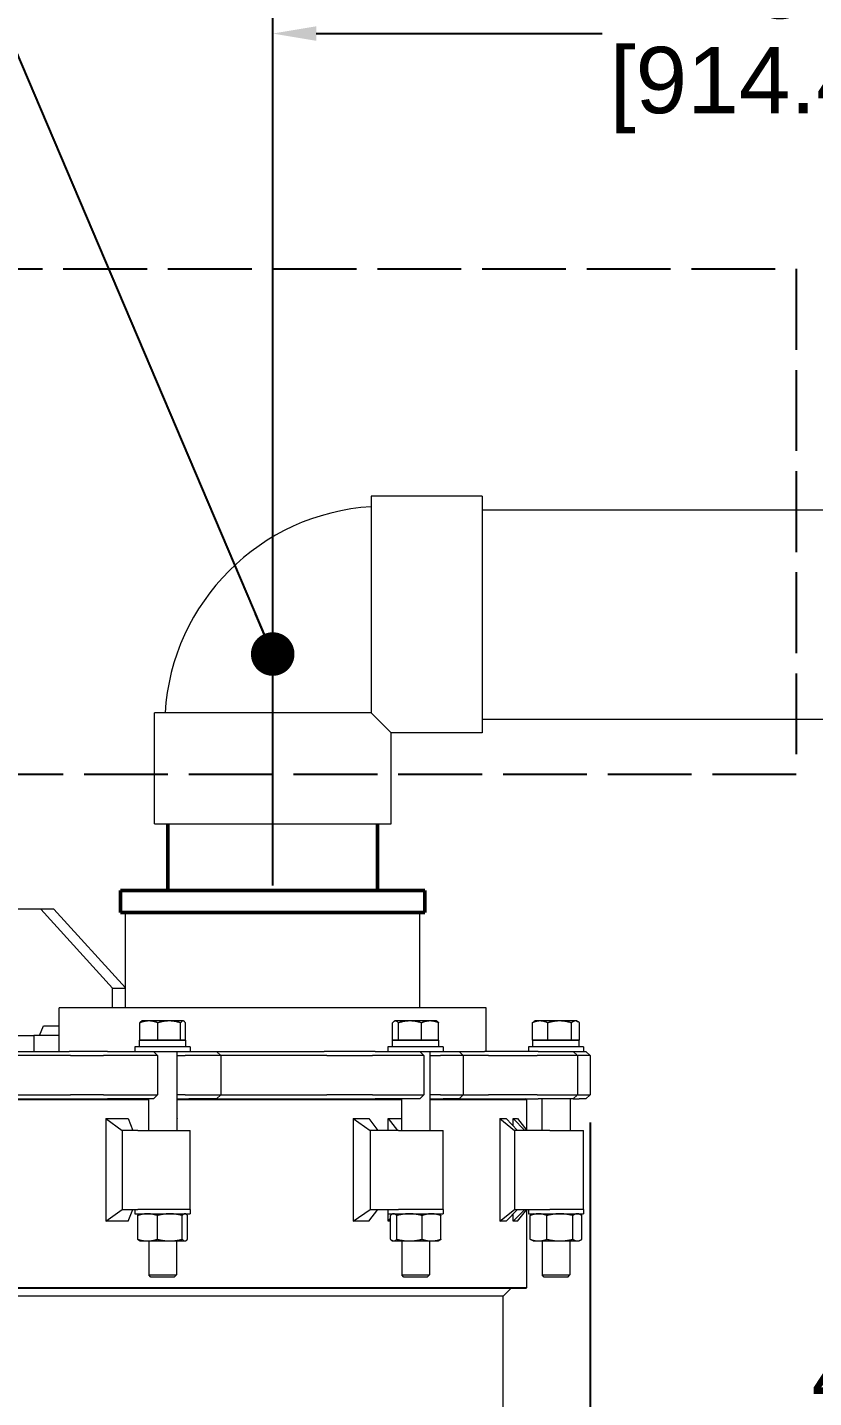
# Model space of a CAD drawing. Header units: inches. Extents: x 17 to 469, y 7 to 301.
# Drawn here: x 100.65 to 125.51, y 112.3 to 155.67 of the extents above; entities that cross this region are included whole.
import ezdxf

# ---------------------------------------------------------------- set-up
doc = ezdxf.new("R2010")
doc.units = ezdxf.units.IN
doc.header["$LTSCALE"] = 14
doc.header["$MEASUREMENT"] = 0
doc.linetypes.add('DASHED_SPACE', pattern=[0.2067, 0.1654, -0.0413])
for name, color, linetype, lineweight in [('Dimension (ANSI)', 7, 'Continuous', 25), ('Sketch Geometry (ANSI)', 7, 'Continuous', 25), ('Symbol (ANSI)', 7, 'Continuous', 25), ('Visible (ANSI)', 7, 'Continuous', 50)]:
    doc.layers.add(name, color=color, linetype=linetype, lineweight=lineweight)
doc.styles.add('MEMCOR Medium', font='arial.ttf')
doc.dimstyles.new('Default (ANSI)', dxfattribs={"dimscale": 14, "dimtxt": 0.15, "dimasz": 0.098425, "dimexe": 0.125, "dimexo": 0.0625, "dimgap": 0.031496, "dimtad": 0, "dimtih": 1, "dimtoh": 1, "dimdec": 4, "dimrnd": 1e-08, "dimzin": 3, "dimdsep": 46, "dimlunit": 5, "dimtxsty": 'MEMCOR Medium', "dimcen": 0.09, "dimdle": 0.393701, "dimclrd": 256, "dimclre": 256, "dimclrt": 256, "dimadec": 0, "dimazin": 1, "dimtfac": 0.8, "dimtofl": 0, "dimtmove": 0, "dimatfit": 3, "dimfxl": 1, "dimfrac": 1, "dimtolj": 1, "dimtzin": 4, "dimlwd": -1, "dimlwe": -1, "dimarcsym": 0})
doc.dimstyles.new('Default (ANSI)$7', dxfattribs={"dimscale": 14, "dimtxt": 0.15, "dimasz": 0.098425, "dimexe": 0.125, "dimexo": 0.0625, "dimgap": 0.031496, "dimtad": 0, "dimtih": 1, "dimtoh": 1, "dimdec": 4, "dimrnd": 1e-08, "dimzin": 3, "dimdsep": 46, "dimlunit": 5, "dimtxsty": 'MEMCOR Medium', "dimcen": 0.09, "dimdle": 0.393701, "dimclrd": 256, "dimclre": 256, "dimclrt": 256, "dimadec": 0, "dimazin": 1, "dimtfac": 0.8, "dimtofl": 0, "dimtmove": 0, "dimatfit": 3, "dimfxl": 1, "dimfrac": 1, "dimtolj": 1, "dimtzin": 4, "dimlwd": -1, "dimlwe": -1, "dimarcsym": 0})

# ---------------------------------------------------------------- blocks, each defined once
blk = doc.blocks.new('*D19')
at = {"layer": 'Defpoints', "color": 0, "transparency": 16777216}
for p in [(144.405, 155.472), (144.405, 142.59), (108.405, 127.634)]:
    blk.add_point(p, dxfattribs=at)
at = {"layer": 'Dimension (ANSI)', "transparency": 16777216}
for p, q in [((108.405, 128.509), (108.405, 157.222)), ((144.405, 143.465), (144.405, 157.222)), ((109.783, 155.472), (118.822, 155.472)), ((143.027, 155.472), (133.988, 155.472))]:
    blk.add_line(p, q, dxfattribs=at)
for points in [[(109.783, 155.702), (109.783, 155.242), (108.405, 155.472)], [(143.027, 155.702), (143.027, 155.242), (144.405, 155.472)]]:
    blk.add_solid(points, dxfattribs=at)
at = {"layer": 'Dimension (ANSI)', "transparency": 16777216, "char_height": 2.1, "attachment_point": 5, "style": 'MEMCOR Medium'}
for s, insert in [('\\A1; 36 in', (126.405, 156.986)), ('\\A1;[914.4 mm]', (126.405, 153.685))]:
    blk.add_mtext(s, dxfattribs=dict(at, insert=insert))
blk = doc.blocks.new('*D20')
at = {"layer": 'Defpoints', "color": 0, "transparency": 16777216}
for p in [(71.448, 121.889), (118.443, 121.889), (118.443, 111.496)]:
    blk.add_point(p, dxfattribs=at)
at = {"layer": 'Dimension (ANSI)', "transparency": 16777216}
for p, q in [((71.448, 121.014), (71.448, 109.746)), ((118.443, 121.014), (118.443, 109.746)), ((72.825, 111.496), (117.065, 111.496)), ((118.443, 111.496), (119.821, 111.496))]:
    blk.add_line(p, q, dxfattribs=at)
for points in [[(72.825, 111.725), (72.825, 111.266), (71.448, 111.496)], [(117.065, 111.725), (117.065, 111.266), (118.443, 111.496)]]:
    blk.add_solid(points, dxfattribs=at)
at = {"layer": 'Dimension (ANSI)', "transparency": 16777216, "char_height": 2.1, "attachment_point": 5, "style": 'MEMCOR Medium'}
for s, insert in [('\\A1; 47 in', (128.22, 112.987)), ('\\A1;[1193.7 mm]', (128.22, 109.709))]:
    blk.add_mtext(s, dxfattribs=dict(at, insert=insert))

msp = doc.modelspace()

# ---------------------------------------------------------------- linework, layer by layer
at = {"layer": 'Sketch Geometry (ANSI)', "linetype": 'DASHED_SPACE', "ltscale": 1.144592}
for p, q in [((28.911648, 148.024211), (124.966047, 148.024211)), ((124.966047, 132.024211), (28.911648, 132.024211))]:
    msp.add_line(p, q, dxfattribs=at)
at = {"layer": 'Sketch Geometry (ANSI)', "linetype": 'DASHED_SPACE', "ltscale": 1.105812}
msp.add_line((124.966047, 148.024211), (124.966047, 132.024211), dxfattribs=at)
at = {"layer": 'Visible (ANSI)', "linetype": 'Continuous', "lineweight": 18}
for p, q in [((111.523344, 140.834961), (111.523344, 133.972461)), ((115.035344, 140.834961), (111.523344, 140.834961)), ((115.035344, 140.834961), (115.035344, 133.345961)), ((115.035344, 140.402961), (141.029844, 140.402961)), ((111.523344, 133.972461), (104.660844, 133.972461)), ((104.660844, 130.460461), (104.660844, 133.972461)), ((111.523344, 133.972461), (112.149844, 133.345961)), ((115.035344, 133.777961), (141.029844, 133.777961)), ((115.035344, 133.345961), (112.149844, 133.345961)), ((112.149844, 130.460461), (112.149844, 133.345961)), ((104.660844, 130.460461), (112.149844, 130.460461)), ((101.065328, 127.759211), (99.839713, 127.759211)), ((101.478909, 127.759211), (101.065328, 127.759211)), ((101.065328, 127.759211), (103.341496, 125.259211)), ((103.749094, 125.265783), (101.478909, 127.759211)), ((113.061594, 127.634211), (103.749094, 127.634211)), ((103.749094, 124.634211), (103.749094, 127.634211)), ((113.061594, 124.634211), (113.061594, 127.634211)), ((103.341496, 124.634211), (103.341496, 125.259211)), ((103.341496, 125.259211), (103.749094, 125.259211)), ((115.155344, 124.634211), (101.655344, 124.634211)), ((101.655344, 123.259211), (101.655344, 124.634211)), ((115.155344, 123.259211), (115.155344, 124.634211)), ((101.02713, 123.759211), (101.156374, 124.071711)), ((101.156374, 124.071711), (101.655344, 124.071711)), ((104.205168, 123.61884), (104.205168, 124.164249)), ((104.267813, 124.22284), (104.2542, 124.214981)), ((104.48851, 124.22284), (104.267813, 124.22284)), ((105.131173, 124.22284), (104.48851, 124.22284)), ((104.771851, 123.61884), (104.771851, 124.164249)), ((105.566477, 124.22284), (105.131173, 124.22284)), ((105.490496, 123.61884), (105.490496, 124.164249)), ((105.579813, 124.22284), (105.566477, 124.22284)), ((105.579813, 124.22284), (105.593426, 124.214981)), ((105.642457, 123.61884), (105.642457, 124.164249)), ((112.197271, 123.61884), (112.197271, 124.164249)), ((112.269924, 124.22284), (112.249423, 124.211004)), ((112.289803, 124.22284), (112.269924, 124.22284)), ((112.746663, 124.22284), (112.289803, 124.22284)), ((112.382336, 123.61884), (112.382336, 124.164249)), ((113.382783, 124.22284), (112.746663, 124.22284)), ((113.110989, 123.61884), (113.110989, 124.164249)), ((113.581924, 124.22284), (113.382783, 124.22284)), ((113.581924, 124.22284), (113.602425, 124.211004)), ((113.654577, 123.61884), (113.654577, 124.164249)), ((116.620456, 123.61884), (116.620456, 124.164249)), ((116.71076, 124.22284), (116.668017, 124.198163)), ((116.863175, 124.22284), (116.71076, 124.22284)), ((117.479046, 124.22284), (116.863175, 124.22284)), ((117.105894, 123.61884), (117.105894, 124.164249)), ((117.982632, 124.22284), (117.479046, 124.22284)), ((117.852198, 123.61884), (117.852198, 124.164249)), ((118.02276, 124.22284), (117.982632, 124.22284)), ((118.02276, 124.22284), (118.065503, 124.198163)), ((118.113065, 123.61884), (118.113065, 124.164249)), ((100.208772, 123.759211), (100.846188, 123.759211)), ((101.655344, 123.759211), (100.846188, 123.759211)), ((100.846188, 123.759211), (100.846188, 123.259211)), ((104.194313, 123.618836), (105.653313, 123.618836)), ((104.194313, 123.399836), (104.194313, 123.618836)), ((104.48851, 123.61884), (104.205168, 123.61884)), ((104.267813, 123.61884), (104.267813, 123.618836)), ((104.771851, 123.61884), (104.48851, 123.61884)), ((105.131173, 123.61884), (104.771851, 123.61884)), ((105.490496, 123.61884), (105.131173, 123.61884)), ((105.566477, 123.61884), (105.490496, 123.61884)), ((105.642457, 123.61884), (105.566477, 123.61884)), ((105.579813, 123.61884), (105.579813, 123.618836)), ((105.653313, 123.399836), (105.653313, 123.618836)), ((112.196424, 123.618836), (113.655424, 123.618836)), ((112.196424, 123.399836), (112.196424, 123.618836)), ((112.289803, 123.61884), (112.197271, 123.61884)), ((112.269924, 123.61884), (112.269924, 123.618836)), ((112.382336, 123.61884), (112.289803, 123.61884)), ((112.746663, 123.61884), (112.382336, 123.61884)), ((113.110989, 123.61884), (112.746663, 123.61884)), ((113.382783, 123.61884), (113.110989, 123.61884)), ((113.654577, 123.61884), (113.382783, 123.61884)), ((113.581924, 123.61884), (113.581924, 123.618836)), ((113.655424, 123.399836), (113.655424, 123.618836)), ((116.863175, 123.61884), (116.620456, 123.61884)), ((116.63726, 123.618836), (118.09626, 123.618836)), ((116.63726, 123.399836), (116.63726, 123.618836)), ((116.71076, 123.61884), (116.71076, 123.618836)), ((117.105894, 123.61884), (116.863175, 123.61884)), ((117.479046, 123.61884), (117.105894, 123.61884)), ((117.852198, 123.61884), (117.479046, 123.61884)), ((117.982632, 123.61884), (117.852198, 123.61884)), ((118.113065, 123.61884), (117.982632, 123.61884)), ((118.02276, 123.61884), (118.02276, 123.618836)), ((118.09626, 123.399836), (118.09626, 123.618836)), ((97.373753, 123.259211), (101.969457, 123.259211)), ((102.744143, 123.259211), (101.969457, 123.259211)), ((103.173963, 123.259211), (102.744143, 123.259211)), ((103.173963, 123.259211), (104.30065, 123.259211)), ((105.798813, 123.399836), (104.048813, 123.399836)), ((104.048813, 123.399836), (104.048813, 123.259211)), ((104.30065, 123.259211), (104.56139, 123.259211)), ((104.56139, 123.259211), (104.632783, 123.259211)), ((104.632783, 123.259211), (104.762783, 123.129211)), ((104.632783, 123.259211), (105.754889, 123.259211)), ((105.371313, 123.259211), (105.371313, 120.759211)), ((105.75612, 123.259211), (105.754889, 123.259211)), ((105.75612, 123.259211), (105.919709, 123.259211)), ((105.798813, 123.399836), (105.798813, 123.259211)), ((105.919709, 123.259211), (106.171135, 123.259211)), ((106.171135, 123.259211), (106.629743, 123.259211)), ((106.629743, 123.259211), (110.030768, 123.259211)), ((106.629743, 123.259211), (106.759743, 123.129211)), ((110.868294, 123.259211), (110.030768, 123.259211)), ((111.642803, 123.259211), (110.868294, 123.259211)), ((111.642803, 123.259211), (112.841064, 123.259211)), ((113.800924, 123.399836), (112.050924, 123.399836)), ((112.050924, 123.399836), (112.050924, 123.259211)), ((112.841064, 123.259211), (113.026671, 123.259211)), ((113.026671, 123.259211), (113.055274, 123.259211)), ((113.055274, 123.259211), (113.185274, 123.129211)), ((113.055274, 123.259211), (113.800924, 123.259211)), ((113.373424, 123.259211), (113.373424, 120.759211)), ((113.800924, 123.399836), (113.800924, 123.259211)), ((113.800924, 123.259211), (113.966657, 123.259211)), ((113.966657, 123.259211), (114.13548, 123.259211)), ((114.13548, 123.259211), (114.302219, 123.259211)), ((114.302219, 123.259211), (115.104226, 123.259211)), ((114.302219, 123.259211), (114.432219, 123.129211)), ((115.83871, 123.259211), (115.104226, 123.259211)), ((116.804506, 123.259211), (115.83871, 123.259211)), ((118.24176, 123.399836), (116.49176, 123.399836)), ((116.49176, 123.399836), (116.49176, 123.259211)), ((116.804506, 123.259211), (117.837011, 123.259211)), ((117.837011, 123.259211), (117.910723, 123.259211)), ((117.910723, 123.259211), (117.914639, 123.259211)), ((117.914639, 123.259211), (118.044639, 123.129211)), ((117.914639, 123.259211), (118.24176, 123.259211)), ((118.24176, 123.399836), (118.24176, 123.259211)), ((118.24176, 123.259211), (118.2462, 123.259211)), ((118.2462, 123.259211), (118.298982, 123.259211)), ((118.298982, 123.259211), (118.313141, 123.259211)), ((118.313141, 123.259211), (118.443141, 123.129211)), ((102.012187, 123.129211), (97.388526, 123.129211)), ((102.012187, 123.129211), (102.627017, 123.129211)), ((102.627017, 123.129211), (103.056837, 123.129211)), ((104.351879, 123.129211), (103.056837, 123.129211)), ((104.614048, 123.129211), (104.351879, 123.129211)), ((104.762783, 123.129211), (104.614048, 123.129211)), ((104.762783, 123.129211), (104.762783, 121.889211)), ((105.371313, 123.129211), (105.638994, 123.129211)), ((105.979805, 123.129211), (105.638994, 123.129211)), ((106.232607, 123.129211), (105.979805, 123.129211)), ((106.759743, 123.129211), (106.232607, 123.129211)), ((110.122537, 123.129211), (106.759743, 123.129211)), ((106.759743, 123.129211), (106.759743, 121.889211)), ((110.122537, 123.129211), (110.78724, 123.129211)), ((110.78724, 123.129211), (111.561749, 123.129211)), ((112.93906, 123.129211), (111.561749, 123.129211)), ((113.125684, 123.129211), (112.93906, 123.129211)), ((113.185274, 123.129211), (113.125684, 123.129211)), ((113.185274, 123.129211), (113.185274, 121.889211)), ((113.373424, 123.129211), (113.714637, 123.129211)), ((114.070818, 123.129211), (113.714637, 123.129211)), ((114.240565, 123.129211), (114.070818, 123.129211)), ((114.432219, 123.129211), (114.240565, 123.129211)), ((115.226858, 123.129211), (114.432219, 123.129211)), ((114.432219, 123.129211), (114.432219, 121.889211)), ((115.226858, 123.129211), (115.809782, 123.129211)), ((115.809782, 123.129211), (116.775579, 123.129211)), ((117.962365, 123.129211), (116.775579, 123.129211)), ((118.036481, 123.129211), (117.962365, 123.129211)), ((118.044639, 123.129211), (118.036481, 123.129211)), ((118.044639, 123.129211), (118.07279, 123.129211)), ((118.044639, 123.129211), (118.044639, 121.889211)), ((118.373796, 123.129211), (118.07279, 123.129211)), ((118.426867, 123.129211), (118.373796, 123.129211)), ((118.443141, 123.129211), (118.426867, 123.129211)), ((118.443141, 123.129211), (118.443141, 121.889211)), ((97.388526, 121.889211), (102.012187, 121.889211)), ((102.627017, 121.889211), (102.012187, 121.889211)), ((103.056837, 121.889211), (102.627017, 121.889211)), ((103.056837, 121.889211), (104.351879, 121.889211)), ((104.351879, 121.889211), (104.614048, 121.889211)), ((104.614048, 121.889211), (104.762783, 121.889211)), ((104.632783, 121.759211), (104.762783, 121.889211)), ((105.638994, 121.889211), (105.371313, 121.889211)), ((105.638994, 121.889211), (105.979805, 121.889211)), ((105.979805, 121.889211), (106.232607, 121.889211)), ((106.232607, 121.889211), (106.759743, 121.889211)), ((106.629743, 121.759211), (106.759743, 121.889211)), ((106.759743, 121.889211), (110.122537, 121.889211)), ((110.78724, 121.889211), (110.122537, 121.889211)), ((111.561749, 121.889211), (110.78724, 121.889211)), ((111.561749, 121.889211), (112.93906, 121.889211)), ((112.93906, 121.889211), (113.125684, 121.889211)), ((113.055274, 121.759211), (113.185274, 121.889211)), ((113.125684, 121.889211), (113.185274, 121.889211)), ((113.714637, 121.889211), (113.373424, 121.889211)), ((113.714637, 121.889211), (114.070818, 121.889211)), ((114.070818, 121.889211), (114.240565, 121.889211)), ((114.240565, 121.889211), (114.432219, 121.889211)), ((114.302219, 121.759211), (114.432219, 121.889211)), ((114.432219, 121.889211), (115.226858, 121.889211)), ((115.809782, 121.889211), (115.226858, 121.889211)), ((116.775579, 121.889211), (115.809782, 121.889211)), ((116.775579, 121.889211), (117.962365, 121.889211)), ((117.914639, 121.759211), (118.044639, 121.889211)), ((117.962365, 121.889211), (118.036481, 121.889211)), ((118.036481, 121.889211), (118.044639, 121.889211)), ((118.07279, 121.889211), (118.044639, 121.889211)), ((118.07279, 121.889211), (118.373796, 121.889211)), ((118.313141, 121.759211), (118.443141, 121.889211)), ((118.373796, 121.889211), (118.426867, 121.889211)), ((118.426867, 121.889211), (118.443141, 121.889211)), ((104.476313, 121.727961), (95.392844, 121.727961)), ((97.054007, 121.759211), (102.314899, 121.759211)), ((102.314899, 121.759211), (102.744143, 121.759211)), ((102.744143, 121.759211), (103.173963, 121.759211)), ((104.30065, 121.759211), (103.173963, 121.759211)), ((104.56139, 121.759211), (104.30065, 121.759211)), ((104.476313, 121.759211), (104.476313, 120.759211)), ((104.632783, 121.759211), (104.56139, 121.759211)), ((105.371313, 121.759211), (105.75612, 121.759211)), ((112.478424, 121.727961), (105.371313, 121.727961)), ((105.919709, 121.759211), (105.75612, 121.759211)), ((106.171135, 121.759211), (105.919709, 121.759211)), ((106.629743, 121.759211), (106.171135, 121.759211)), ((106.629743, 121.759211), (110.333487, 121.759211)), ((110.333487, 121.759211), (110.868294, 121.759211)), ((110.868294, 121.759211), (111.642803, 121.759211)), ((112.841064, 121.759211), (111.642803, 121.759211)), ((112.478424, 121.759211), (112.478424, 120.759211)), ((113.026671, 121.759211), (112.841064, 121.759211)), ((113.055274, 121.759211), (113.026671, 121.759211)), ((113.373424, 121.759211), (113.79569, 121.759211)), ((116.444175, 121.727961), (113.373424, 121.727961)), ((113.966657, 121.759211), (113.79569, 121.759211)), ((114.13548, 121.759211), (113.966657, 121.759211)), ((114.302219, 121.759211), (114.13548, 121.759211)), ((114.302219, 121.759211), (115.304264, 121.759211)), ((115.304264, 121.759211), (115.83871, 121.759211)), ((115.83871, 121.759211), (116.804506, 121.759211)), ((116.444175, 120.764273), (116.444175, 121.727961)), ((117.837011, 121.759211), (116.804506, 121.759211)), ((116.91926, 121.759211), (116.91926, 120.759211)), ((117.81426, 121.759211), (117.81426, 120.759211)), ((117.910723, 121.759211), (117.837011, 121.759211)), ((117.914639, 121.759211), (117.910723, 121.759211)), ((117.914639, 121.759211), (118.101718, 121.759211)), ((118.2462, 121.759211), (118.101718, 121.759211)), ((118.298982, 121.759211), (118.2462, 121.759211)), ((118.313141, 121.759211), (118.298982, 121.759211)), ((103.131542, 121.134003), (103.131542, 117.88442)), ((103.131542, 121.134003), (103.828139, 121.134003)), ((103.131542, 121.134003), (103.640029, 120.759211)), ((103.828139, 121.134003), (103.983009, 120.759211)), ((105.371313, 121.134003), (105.383589, 121.134003)), ((105.383589, 121.134003), (105.371313, 121.106429)), ((105.383589, 120.759211), (105.383589, 121.134003)), ((110.946156, 121.134003), (110.946156, 117.88442)), ((110.946156, 121.134003), (111.443019, 121.134003)), ((110.946156, 121.134003), (111.487626, 120.759211)), ((111.443019, 121.134003), (111.730654, 120.759211)), ((112.055825, 121.134003), (112.354144, 120.759211)), ((112.055825, 120.759211), (112.055825, 121.134003)), ((112.055825, 121.134003), (112.478424, 121.134003)), ((115.591612, 121.134003), (115.591612, 117.88442)), ((115.591612, 121.134003), (115.790332, 121.134003)), ((115.591612, 121.134003), (116.058821, 120.759211)), ((115.790332, 121.134003), (116.153763, 120.759211)), ((116.00904, 121.134003), (116.376284, 120.759211)), ((116.00904, 120.908458), (116.00904, 121.134003)), ((116.00904, 121.134003), (116.147821, 121.134003)), ((116.147821, 121.134003), (116.448232, 120.759211)), ((104.135465, 120.759211), (103.640029, 120.759211)), ((103.640029, 120.759211), (103.640029, 118.259211)), ((104.135465, 120.759211), (105.798813, 120.759211)), ((105.798813, 118.259211), (105.798813, 120.759211)), ((112.38037, 120.759211), (111.487626, 120.759211)), ((111.487626, 120.759211), (111.487626, 118.259211)), ((112.38037, 120.759211), (113.800924, 120.759211)), ((113.800924, 118.259211), (113.800924, 120.759211)), ((117.172054, 120.759211), (116.058821, 120.759211)), ((116.058821, 120.759211), (116.058821, 118.259211)), ((117.172054, 120.759211), (118.24176, 120.759211)), ((118.24176, 118.259211), (118.24176, 120.759211)), ((103.131542, 117.88442), (103.640029, 118.259211)), ((103.640029, 118.259211), (104.135465, 118.259211)), ((103.828139, 117.88442), (103.983009, 118.259211)), ((104.048813, 118.259211), (104.048813, 118.118586)), ((104.048813, 118.118586), (105.798813, 118.118586)), ((105.798813, 118.259211), (104.135465, 118.259211)), ((105.798813, 118.259211), (104.135465, 118.259211)), ((104.136152, 117.311454), (104.136152, 118.066719)), ((104.204813, 118.118586), (104.189893, 118.111629)), ((104.757257, 117.311454), (104.757257, 118.066719)), ((105.544918, 117.311454), (105.544918, 118.066719)), ((105.642813, 118.118586), (105.657733, 118.111629)), ((105.711474, 117.311454), (105.711474, 118.066719)), ((105.798813, 118.259211), (105.798813, 118.118586)), ((110.946156, 117.88442), (111.487626, 118.259211)), ((111.443019, 117.88442), (111.730654, 118.259211)), ((111.487626, 118.259211), (112.38037, 118.259211)), ((112.050924, 118.259211), (112.050924, 118.118586)), ((112.050924, 118.118586), (113.800924, 118.118586)), ((112.055825, 117.88442), (112.055825, 118.118586)), ((112.055825, 117.88442), (112.127293, 117.974209)), ((112.127293, 117.311454), (112.127293, 118.066719)), ((112.206924, 118.118586), (112.184454, 118.108109)), ((112.330132, 117.311454), (112.330132, 118.066719)), ((113.800924, 118.259211), (112.38037, 118.259211)), ((113.800924, 118.259211), (112.38037, 118.259211)), ((113.128762, 117.311454), (113.128762, 118.066719)), ((113.644924, 118.118586), (113.667393, 118.108109)), ((113.724554, 117.311454), (113.724554, 118.066719)), ((113.800924, 118.259211), (113.800924, 118.118586)), ((115.591612, 117.88442), (116.058821, 118.259211)), ((115.790332, 117.88442), (116.153763, 118.259211)), ((116.00904, 117.88442), (116.376284, 118.259211)), ((116.00904, 117.88442), (116.00904, 118.109965)), ((116.058821, 118.259211), (117.172054, 118.259211)), ((116.147821, 117.88442), (116.448232, 118.259211)), ((116.444175, 115.790461), (116.444175, 118.25415)), ((116.49176, 118.259211), (116.49176, 118.118586)), ((116.49176, 118.118586), (118.24176, 118.118586)), ((116.548783, 117.311454), (116.548783, 118.066719)), ((116.64776, 118.118586), (116.600912, 118.096741)), ((117.080841, 117.311454), (117.080841, 118.066719)), ((118.24176, 118.259211), (117.172054, 118.259211)), ((118.24176, 118.259211), (117.172054, 118.259211)), ((117.898818, 117.311454), (117.898818, 118.066719)), ((118.08576, 118.118586), (118.132608, 118.096741)), ((118.184737, 117.311454), (118.184737, 118.066719)), ((118.24176, 118.259211), (118.24176, 118.118586)), ((103.828139, 117.88442), (103.131542, 117.88442)), ((111.443019, 117.88442), (110.946156, 117.88442)), ((112.127293, 117.88442), (112.055825, 117.88442)), ((115.790332, 117.88442), (115.591612, 117.88442)), ((116.147821, 117.88442), (116.00904, 117.88442)), ((104.204813, 117.259586), (104.189893, 117.266544)), ((104.204813, 117.259586), (104.446705, 117.259586)), ((104.446705, 117.259586), (105.151088, 117.259586)), ((104.486313, 117.259586), (104.486313, 116.184951)), ((105.151088, 117.259586), (105.628196, 117.259586)), ((105.361313, 117.259586), (105.361313, 116.184951)), ((105.628196, 117.259586), (105.642813, 117.259586)), ((105.642813, 117.259586), (105.657733, 117.266544)), ((112.206924, 117.259586), (112.184454, 117.270064)), ((112.206924, 117.259586), (112.228712, 117.259586)), ((112.228712, 117.259586), (112.729447, 117.259586)), ((112.488424, 117.259586), (112.488424, 116.184951)), ((112.729447, 117.259586), (113.426658, 117.259586)), ((113.363424, 117.259586), (113.363424, 116.184951)), ((113.426658, 117.259586), (113.644924, 117.259586)), ((113.644924, 117.259586), (113.667393, 117.270064)), ((116.64776, 117.259586), (116.600912, 117.281432)), ((116.64776, 117.259586), (116.814812, 117.259586)), ((116.814812, 117.259586), (117.48983, 117.259586)), ((116.92926, 117.259586), (116.92926, 116.184951)), ((117.48983, 117.259586), (118.041778, 117.259586)), ((117.80426, 117.259586), (117.80426, 116.184951)), ((118.041778, 117.259586), (118.08576, 117.259586)), ((118.08576, 117.259586), (118.132608, 117.281432)), ((73.446504, 115.790461), (116.444175, 115.790461)), ((104.486313, 116.184951), (105.361313, 116.184951)), ((104.554474, 116.118836), (104.486313, 116.184951)), ((105.293152, 116.118836), (104.554474, 116.118836)), ((105.293152, 116.118836), (105.361313, 116.184951)), ((112.488424, 116.184951), (113.363424, 116.184951)), ((112.556585, 116.118836), (112.488424, 116.184951)), ((113.295263, 116.118836), (112.556585, 116.118836)), ((113.295263, 116.118836), (113.363424, 116.184951)), ((116.92926, 116.184951), (117.80426, 116.184951)), ((116.997421, 116.118836), (116.92926, 116.184951)), ((117.736099, 116.118836), (116.997421, 116.118836)), ((117.736099, 116.118836), (117.80426, 116.184951)), ((116.41289, 115.759211), (73.477754, 115.759211)), ((115.692029, 115.509211), (74.194882, 115.509211)), ((115.692029, 115.509211), (115.941984, 115.759211)), ((115.695806, 98.762139), (115.695806, 115.512989))]:
    msp.add_line(p, q, dxfattribs=at)
at = {"layer": 'Visible (ANSI)'}
for p, q in [((105.092844, 130.460461), (105.092844, 128.350461)), ((111.717844, 130.460461), (111.717844, 128.350461)), ((113.217844, 128.350461), (103.592844, 128.350461)), ((103.592844, 127.650461), (103.592844, 128.350461)), ((113.217844, 127.650461), (113.217844, 128.350461)), ((113.217844, 127.650461), (103.592844, 127.650461)), ((104.092844, 127.634211), (104.092844, 127.650461)), ((112.717844, 127.634211), (112.717844, 127.650461))]:
    msp.add_line(p, q, dxfattribs=at)
at = {"layer": 'Visible (ANSI)', "linetype": 'Continuous', "lineweight": 18}
msp.add_arc((111.955344, 133.540461), 6.9705, 93.5532099, 176.4467901, dxfattribs=at)
for points, weights in [([(104.48851, 124.22284), (104.35701, 124.22284), (104.205168, 124.164249)], [1, 1.0379548493, 1]), ([(104.205168, 124.164249), (104.231194, 124.201698), (104.2542, 124.214981)], [1, 1.02393148143, 1.01768416811]), ([(104.771851, 124.164249), (104.620009, 124.22284), (104.48851, 124.22284)], [1, 1.0379548493, 1]), ([(105.131173, 124.22284), (104.964411, 124.22284), (104.771851, 124.164249)], [1, 1.0379548493, 1]), ([(105.490496, 124.164249), (105.297936, 124.22284), (105.131173, 124.22284)], [1, 1.0379548493, 1]), ([(105.566477, 124.22284), (105.531214, 124.22284), (105.490496, 124.164249)], [1, 1.0379548493, 1]), ([(105.642457, 124.164249), (105.601739, 124.22284), (105.566477, 124.22284)], [1, 1.0379548493, 1]), ([(112.289803, 124.22284), (112.246859, 124.22284), (112.197271, 124.164249)], [1, 1.0379548493, 1]), ([(112.382336, 124.164249), (112.332748, 124.22284), (112.289803, 124.22284)], [1, 1.0379548493, 1]), ([(112.746663, 124.22284), (112.577578, 124.22284), (112.382336, 124.164249)], [1, 1.0379548493, 1]), ([(113.110989, 124.164249), (112.915747, 124.22284), (112.746663, 124.22284)], [1, 1.0379548493, 1]), ([(113.382783, 124.22284), (113.256643, 124.22284), (113.110989, 124.164249)], [1, 1.0379548493, 1]), ([(113.654577, 124.164249), (113.508923, 124.22284), (113.382783, 124.22284)], [1, 1.0379548493, 1]), ([(113.602425, 124.211004), (113.627028, 124.196799), (113.654577, 124.164249)], [1.01881446199, 1.0207360069, 1]), ([(116.863175, 124.22284), (116.750528, 124.22284), (116.620456, 124.164249)], [1, 1.0379548493, 1]), ([(116.620456, 124.164249), (116.645195, 124.184987), (116.668017, 124.198163)], [1, 1.01311213731, 1.01716466047]), ([(117.105894, 124.164249), (116.975821, 124.22284), (116.863175, 124.22284)], [1, 1.0379548493, 1]), ([(117.479046, 124.22284), (117.305866, 124.22284), (117.105894, 124.164249)], [1, 1.0379548493, 1]), ([(117.852198, 124.164249), (117.652227, 124.22284), (117.479046, 124.22284)], [1, 1.0379548493, 1]), ([(117.982632, 124.22284), (117.922097, 124.22284), (117.852198, 124.164249)], [1, 1.0379548493, 1]), ([(118.113065, 124.164249), (118.043166, 124.22284), (117.982632, 124.22284)], [1, 1.0379548493, 1]), ([(104.446705, 118.118586), (104.302577, 118.118586), (104.136152, 118.066719)], [1, 1.0379548493, 1]), ([(104.136152, 118.066719), (104.164677, 118.099871), (104.189893, 118.111629)], [1, 1.02393148143, 1.01768416811]), ([(104.757257, 118.066719), (104.590833, 118.118586), (104.446705, 118.118586)], [1, 1.0379548493, 1]), ([(105.151088, 118.118586), (104.96831, 118.118586), (104.757257, 118.066719)], [1, 1.0379548493, 1]), ([(105.544918, 118.066719), (105.333865, 118.118586), (105.151088, 118.118586)], [1, 1.0379548493, 1]), ([(105.628196, 118.118586), (105.589546, 118.118586), (105.544918, 118.066719)], [1, 1.0379548493, 1]), ([(105.711474, 118.066719), (105.666845, 118.118586), (105.628196, 118.118586)], [1, 1.0379548493, 1]), ([(112.228712, 118.118586), (112.181644, 118.118586), (112.127293, 118.066719)], [1, 1.0379548493, 1]), ([(112.330132, 118.066719), (112.275781, 118.118586), (112.228712, 118.118586)], [1, 1.0379548493, 1]), ([(112.729447, 118.118586), (112.544124, 118.118586), (112.330132, 118.066719)], [1, 1.0379548493, 1]), ([(113.128762, 118.066719), (112.91477, 118.118586), (112.729447, 118.118586)], [1, 1.0379548493, 1]), ([(113.426658, 118.118586), (113.288404, 118.118586), (113.128762, 118.066719)], [1, 1.0379548493, 1]), ([(113.724554, 118.066719), (113.564912, 118.118586), (113.426658, 118.118586)], [1, 1.0379548493, 1]), ([(113.667393, 118.108109), (113.69436, 118.095534), (113.724554, 118.066719)], [1.01881446199, 1.0207360069, 1]), ([(116.814812, 118.118586), (116.691348, 118.118586), (116.548783, 118.066719)], [1, 1.0379548493, 1]), ([(116.548783, 118.066719), (116.575899, 118.085077), (116.600912, 118.096741)], [1, 1.01311213731, 1.01716466047]), ([(117.080841, 118.066719), (116.938277, 118.118586), (116.814812, 118.118586)], [1, 1.0379548493, 1]), ([(117.48983, 118.118586), (117.300017, 118.118586), (117.080841, 118.066719)], [1, 1.0379548493, 1]), ([(117.898818, 118.066719), (117.679642, 118.118586), (117.48983, 118.118586)], [1, 1.0379548493, 1]), ([(118.041778, 118.118586), (117.97543, 118.118586), (117.898818, 118.066719)], [1, 1.0379548493, 1]), ([(118.184737, 118.066719), (118.108125, 118.118586), (118.041778, 118.118586)], [1, 1.0379548493, 1]), ([(104.189893, 117.266544), (104.164677, 117.278302), (104.136152, 117.311454)], [1.01768416811, 1.02393148143, 1]), ([(104.136152, 117.311454), (104.302577, 117.259586), (104.446705, 117.259586)], [1, 1.0379548493, 1]), ([(104.446705, 117.259586), (104.590833, 117.259586), (104.757257, 117.311454)], [1, 1.0379548493, 1]), ([(104.757257, 117.311454), (104.96831, 117.259586), (105.151088, 117.259586)], [1, 1.0379548493, 1]), ([(105.151088, 117.259586), (105.333865, 117.259586), (105.544918, 117.311454)], [1, 1.0379548493, 1]), ([(105.544918, 117.311454), (105.589546, 117.259586), (105.628196, 117.259586)], [1, 1.0379548493, 1]), ([(105.628196, 117.259586), (105.666845, 117.259586), (105.711474, 117.311454)], [1, 1.0379548493, 1]), ([(112.127293, 117.311454), (112.181644, 117.259586), (112.228712, 117.259586)], [1, 1.0379548493, 1]), ([(112.228712, 117.259586), (112.275781, 117.259586), (112.330132, 117.311454)], [1, 1.0379548493, 1]), ([(112.330132, 117.311454), (112.544124, 117.259586), (112.729447, 117.259586)], [1, 1.0379548493, 1]), ([(112.729447, 117.259586), (112.91477, 117.259586), (113.128762, 117.311454)], [1, 1.0379548493, 1]), ([(113.128762, 117.311454), (113.288404, 117.259586), (113.426658, 117.259586)], [1, 1.0379548493, 1]), ([(113.426658, 117.259586), (113.564912, 117.259586), (113.724554, 117.311454)], [1, 1.0379548493, 1]), ([(113.724554, 117.311454), (113.69436, 117.282639), (113.667393, 117.270064)], [1, 1.0207360069, 1.01881446199]), ([(116.600912, 117.281432), (116.575899, 117.293096), (116.548783, 117.311454)], [1.01716466047, 1.01311213731, 1]), ([(116.548783, 117.311454), (116.691348, 117.259586), (116.814812, 117.259586)], [1, 1.0379548493, 1]), ([(116.814812, 117.259586), (116.938277, 117.259586), (117.080841, 117.311454)], [1, 1.0379548493, 1]), ([(117.080841, 117.311454), (117.300017, 117.259586), (117.48983, 117.259586)], [1, 1.0379548493, 1]), ([(117.48983, 117.259586), (117.679642, 117.259586), (117.898818, 117.311454)], [1, 1.0379548493, 1]), ([(117.898818, 117.311454), (117.97543, 117.259586), (118.041778, 117.259586)], [1, 1.0379548493, 1]), ([(118.041778, 117.259586), (118.108125, 117.259586), (118.184737, 117.311454)], [1, 1.0379548493, 1])]:
    msp.add_rational_spline(points, weights, degree=2, dxfattribs=at)
for points in [[(116.444175, 121.727961), (116.433753, 121.738376), (116.423325, 121.748793), (116.41289, 121.759211)], [(116.41289, 115.759211), (116.423325, 115.76963), (116.433753, 115.780047), (116.444175, 115.790461)]]:
    msp.add_open_spline(points, degree=3, dxfattribs=at)

# ---------------------------------------------------------------- dimensions: what is measured, and where the dimension line sits
at = {"layer": 'Dimension (ANSI)'}
for base, p1, p2, text, override, picture, middle in [((144.404844, 155.471933), (108.405344, 127.634211), (144.404844, 142.590461), ' <> in\\X[914.4 mm]', {"dimgap": 0.031496, "dimtih": 0, "dimtoh": 0, "dimdec": 4, "dimpost": '', "dimtol": 0, "dimlim": 0, "dimtp": 0, "dimtm": 0, "dimtdec": 2, "dimatfit": 1}, '*D19', (126.405094, 155.471933)), ((118.443141, 111.495511), (71.447546, 121.889211), (118.443141, 121.889211), ' <> in\\X[1193.7 mm]', {"dimgap": 0.031496, "dimtih": 0, "dimtoh": 0, "dimdec": 4, "dimpost": '', "dimtol": 0, "dimlim": 0, "dimtp": 0, "dimtm": 0, "dimtdec": 2, "dimatfit": 2}, '*D20', (128.220123, 111.495511))]:
    dim = msp.add_linear_dim(base=base, p1=p1, p2=p2, angle=180, text=text, dimstyle='Default (ANSI)', override=override, dxfattribs=at)
    dim.commit()
    dim.dimension.update_dxf_attribs({"geometry": picture, "text_midpoint": middle, "dimtype": 160})

# ---------------------------------------------------------------- leaders
at = {"layer": 'Symbol (ANSI)', "annotation_type": 0, "has_hookline": 1, "hookline_direction": 1, "text_width": 65.476742}
msp.add_leader([(108.405344, 135.834695), (97.746549, 160.892853), (96.368596, 160.892853)], dimstyle='Default (ANSI)$7', override={"dimasz": 0.098425, "dimtad": 0, "dimldrblk": 'Dot'}, dxfattribs=at)

doc.saveas('drawing.dxf')
